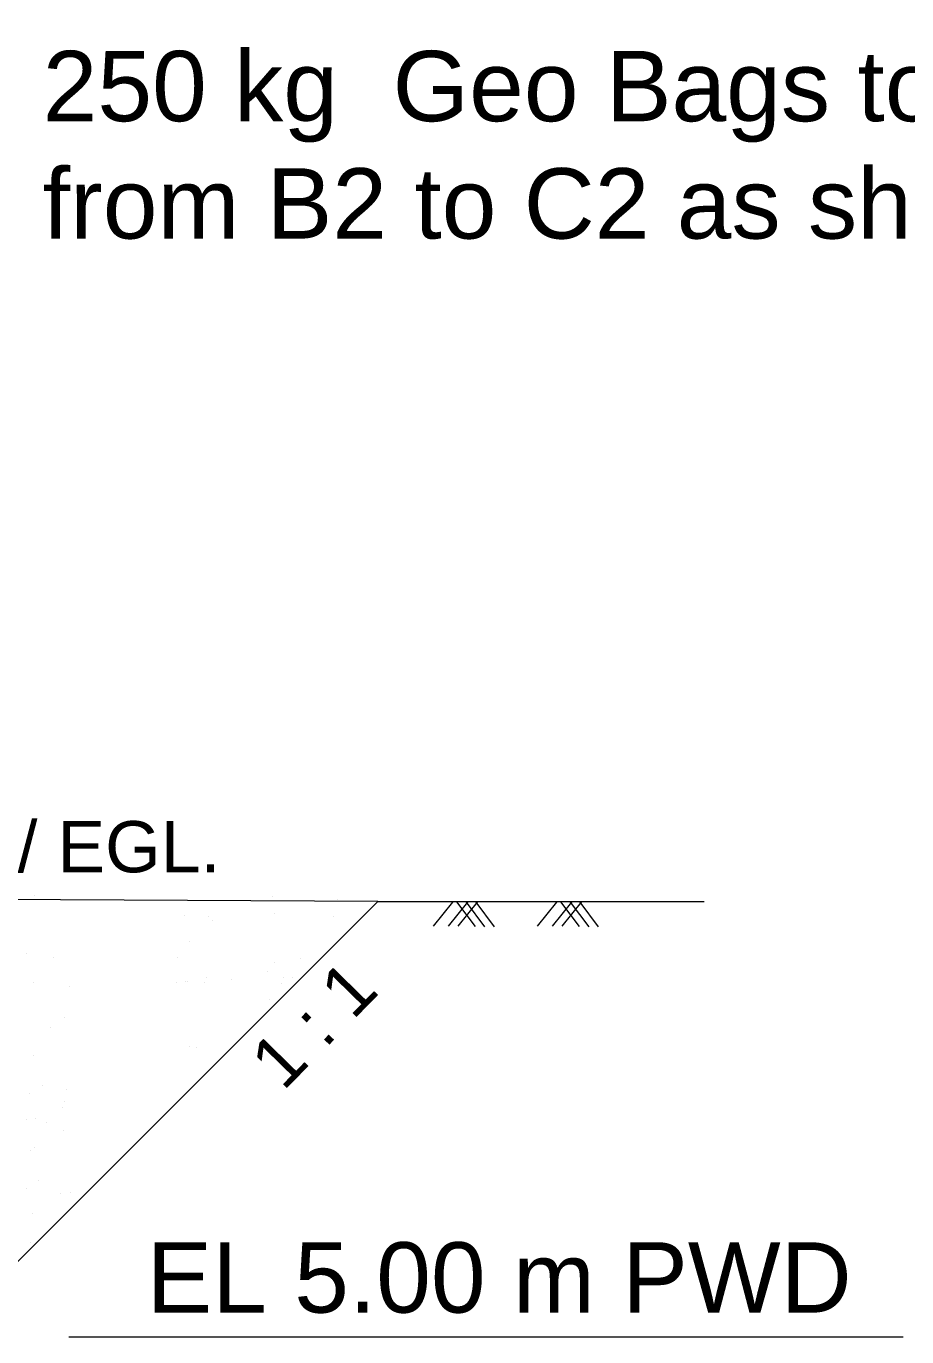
# Model space of a CAD drawing. Header units: inches. Extents: x 15 to 141071, y -30183 to 14738.
# Drawn here: x 70411.44 to 70425.05, y -9409.58 to -9389.31 of the extents above; entities that cross this region are included whole.
import ezdxf

# ---------------------------------------------------------------- set-up
doc = ezdxf.new("R2010")
doc.units = ezdxf.units.IN
doc.header["$MEASUREMENT"] = 0
doc.layers.add('LINE', color=7, linetype='Continuous')
doc.styles.add('Arial-200', font='arial.ttf')
doc.styles.get("Standard").update_dxf_attribs({"font": 'arial.ttf'})

msp = doc.modelspace()

# ---------------------------------------------------------------- linework, layer by layer
at = {"layer": 'LINE', "color": 7, "lineweight": 20, "ltscale": 0.5}
for p, q in [((70410.137279, -9409.583256), (70416.870416, -9402.850119)), ((70410.137279, -9409.583256), (70416.870416, -9402.850119)), ((70411.555975, -9402.753248), (70411.555975, -9402.753248)), ((70411.555975, -9402.753248), (70411.555975, -9402.753248)), ((70415.238864, -9402.771892), (70415.238864, -9402.771892)), ((70415.238864, -9402.771892), (70415.238864, -9402.771892)), ((70416.244475, -9402.81305), (70416.244475, -9402.81305)), ((70416.244475, -9402.81305), (70416.244475, -9402.81305)), ((70416.368445, -9402.842189), (70416.368445, -9402.842189)), ((70416.368445, -9402.842189), (70416.368445, -9402.842189)), ((70416.870416, -9402.850119), (70421.916421, -9402.850119)), ((70416.870416, -9402.850119), (70421.916421, -9402.850119)), ((70418.026749, -9402.860381), (70417.727577, -9403.230551)), ((70418.026749, -9402.860381), (70417.727577, -9403.230551)), ((70418.256589, -9402.859634), (70417.957417, -9403.229803)), ((70418.256589, -9402.859634), (70417.957417, -9403.229803)), ((70418.378082, -9403.237592), (70418.092819, -9402.856602)), ((70418.378082, -9403.237592), (70418.092819, -9402.856602)), ((70418.405106, -9402.862384), (70418.105934, -9403.232553)), ((70418.405106, -9402.862384), (70418.105934, -9403.232553)), ((70418.526598, -9403.240342), (70418.241335, -9402.859352)), ((70418.526598, -9403.240342), (70418.241335, -9402.859352)), ((70418.675115, -9403.243092), (70418.389852, -9402.862101)), ((70418.675115, -9403.243092), (70418.389852, -9402.862101)), ((70419.635076, -9402.860381), (70419.335905, -9403.230551)), ((70419.635076, -9402.860381), (70419.335905, -9403.230551)), ((70419.864917, -9402.859634), (70419.565745, -9403.229803)), ((70419.864917, -9402.859634), (70419.565745, -9403.229803)), ((70419.986409, -9403.237592), (70419.701146, -9402.856602)), ((70419.986409, -9403.237592), (70419.701146, -9402.856602)), ((70420.013433, -9402.862384), (70419.714262, -9403.232553)), ((70420.013433, -9402.862384), (70419.714262, -9403.232553)), ((70420.134926, -9403.240342), (70419.849663, -9402.859352)), ((70420.134926, -9403.240342), (70419.849663, -9402.859352)), ((70420.283443, -9403.243092), (70419.99818, -9402.862101)), ((70420.283443, -9403.243092), (70419.99818, -9402.862101)), ((70413.875407, -9403.074163), (70413.875407, -9403.074163)), ((70413.875407, -9403.074163), (70413.875407, -9403.074163)), ((70415.276446, -9403.031466), (70415.276446, -9403.031466)), ((70415.276446, -9403.031466), (70415.276446, -9403.031466)), ((70414.258432, -9403.08607), (70414.258432, -9403.08607)), ((70414.258432, -9403.08607), (70414.258432, -9403.08607)), ((70414.322378, -9403.143826), (70414.322378, -9403.143826)), ((70414.322378, -9403.143826), (70414.322378, -9403.143826)), ((70416.178513, -9403.089713), (70416.178513, -9403.089713)), ((70416.178513, -9403.089713), (70416.178513, -9403.089713)), ((70413.961776, -9403.472679), (70413.961776, -9403.472679)), ((70413.961776, -9403.472679), (70413.961776, -9403.472679)), ((70411.43807, -9403.648828), (70411.43807, -9403.648828)), ((70411.43807, -9403.648828), (70411.43807, -9403.648828)), ((70411.851764, -9403.71656), (70411.851764, -9403.71656)), ((70411.851764, -9403.71656), (70411.851764, -9403.71656)), ((70413.771844, -9403.720204), (70413.771844, -9403.720204)), ((70413.771844, -9403.720204), (70413.771844, -9403.720204)), ((70415.267064, -9403.787056), (70415.267064, -9403.787056)), ((70415.267064, -9403.787056), (70415.267064, -9403.787056)), ((70415.68288, -9403.735634), (70415.68288, -9403.735634)), ((70415.68288, -9403.735634), (70415.68288, -9403.735634)), ((70413.904957, -9404.092011), (70413.904957, -9404.092011)), ((70413.904957, -9404.092011), (70413.904957, -9404.092011)), ((70413.932616, -9404.082896), (70413.932616, -9404.082896)), ((70413.932616, -9404.082896), (70413.932616, -9404.082896)), ((70414.222714, -9404.018583), (70414.222714, -9404.018583)), ((70414.222714, -9404.018583), (70414.222714, -9404.018583)), ((70414.605541, -9404.061423), (70414.605541, -9404.061423)), ((70414.605541, -9404.061423), (70414.605541, -9404.061423)), ((70415.15854, -9403.927046), (70415.15854, -9403.927046)), ((70415.15854, -9403.927046), (70415.15854, -9403.927046)), ((70415.407058, -9404.026428), (70415.407058, -9404.026428)), ((70415.407058, -9404.026428), (70415.407058, -9404.026428)), ((70415.555487, -9404.019947), (70415.555487, -9404.019947)), ((70415.555487, -9404.019947), (70415.555487, -9404.019947)), ((70411.555108, -9404.10317), (70411.555108, -9404.10317)), ((70411.555108, -9404.10317), (70411.555108, -9404.10317)), ((70412.105998, -9404.170555), (70412.105998, -9404.170555)), ((70412.105998, -9404.170555), (70412.105998, -9404.170555)), ((70413.756528, -9404.098491), (70413.756528, -9404.098491)), ((70413.756528, -9404.098491), (70413.756528, -9404.098491)), ((70414.196328, -9404.101272), (70414.196328, -9404.101272)), ((70414.196328, -9404.101272), (70414.196328, -9404.101272)), ((70415.386224, -9404.122244), (70415.386224, -9404.122244)), ((70415.386224, -9404.122244), (70415.386224, -9404.122244)), ((70415.196292, -9404.369769), (70415.196292, -9404.369769)), ((70415.196292, -9404.369769), (70415.196292, -9404.369769)), ((70412.027439, -9404.644138), (70412.027439, -9404.644138)), ((70412.027439, -9404.644138), (70412.027439, -9404.644138)), ((70411.803113, -9404.806291), (70411.803113, -9404.806291)), ((70411.803113, -9404.806291), (70411.803113, -9404.806291)), ((70413.960816, -9405.098061), (70413.960816, -9405.098061)), ((70413.960816, -9405.098061), (70413.960816, -9405.098061)), ((70414.06446, -9405.102907), (70414.06446, -9405.102907)), ((70414.06446, -9405.102907), (70414.06446, -9405.102907)), ((70414.70066, -9405.01569), (70414.70066, -9405.01569)), ((70414.70066, -9405.01569), (70414.70066, -9405.01569)), ((70411.55437, -9405.239338), (70411.55437, -9405.239338)), ((70411.55437, -9405.239338), (70411.55437, -9405.239338)), ((70411.685207, -9405.701871), (70411.685207, -9405.701871)), ((70411.685207, -9405.701871), (70411.685207, -9405.701871)), ((70411.49128, -9405.816191), (70411.49128, -9405.816191)), ((70411.49128, -9405.816191), (70411.49128, -9405.816191)), ((70412.060593, -9405.765539), (70412.060593, -9405.765539)), ((70412.060593, -9405.765539), (70412.060593, -9405.765539)), ((70411.997335, -9406.03279), (70411.997335, -9406.03279)), ((70411.997335, -9406.03279), (70411.997335, -9406.03279)), ((70412.027439, -9405.951557), (70412.027439, -9405.951557)), ((70412.027439, -9405.951557), (70412.027439, -9405.951557)), ((70411.436923, -9406.217148), (70411.436923, -9406.217148)), ((70411.436923, -9406.217148), (70411.436923, -9406.217148)), ((70411.585352, -9406.210667), (70411.585352, -9406.210667)), ((70411.585352, -9406.210667), (70411.585352, -9406.210667)), ((70411.749736, -9406.272662), (70411.749736, -9406.272662)), ((70411.749736, -9406.272662), (70411.749736, -9406.272662)), ((70412.016314, -9406.391129), (70412.016314, -9406.391129)), ((70412.016314, -9406.391129), (70412.016314, -9406.391129)), ((70411.500992, -9406.705709), (70411.500992, -9406.705709)), ((70411.500992, -9406.705709), (70411.500992, -9406.705709)), ((70411.559157, -9406.659316), (70411.559157, -9406.659316)), ((70411.559157, -9406.659316), (70411.559157, -9406.659316)), ((70411.437902, -9407.282562), (70411.437902, -9407.282562)), ((70411.437902, -9407.282562), (70411.437902, -9407.282562)), ((70411.63183, -9407.168242), (70411.63183, -9407.168242)), ((70411.63183, -9407.168242), (70411.63183, -9407.168242)), ((70411.96769, -9407.362598), (70411.96769, -9407.362598)), ((70411.96769, -9407.362598), (70411.96769, -9407.362598)), ((70412.116119, -9407.356117), (70412.116119, -9407.356117)), ((70412.116119, -9407.356117), (70412.116119, -9407.356117)), ((70411.531975, -9407.677038), (70411.531975, -9407.677038)), ((70411.531975, -9407.677038), (70411.531975, -9407.677038)), ((70411.50578, -9408.125687), (70411.50578, -9408.125687)), ((70411.50578, -9408.125687), (70411.50578, -9408.125687)), ((70412.095868, -9409.583256), (70424.99354, -9409.583256)), ((70412.095868, -9409.583256), (70424.99354, -9409.583256))]:
    msp.add_line(p, q, dxfattribs=at)
msp.add_lwpolyline([(70416.870416, -9402.850119), (70376.653224, -9402.637243)], dxfattribs=at)
msp.add_lwpolyline([(70416.870416, -9402.850119), (70376.653224, -9402.637243)], dxfattribs=at)

# ---------------------------------------------------------------- texts
at = {"layer": 'LINE', "color": 7, "lineweight": 20, "ltscale": 0.5, "style": 'Arial-200'}
msp.add_text('LWL / EGL.', height=0.7923753, dxfattribs=at).set_placement((70408.71834, -9402.39991))
msp.add_text('LWL / EGL.', height=0.7923753, dxfattribs=at).set_placement((70408.71834, -9402.39991))
msp.add_text('1 : 1', height=0.7923753, rotation=45.6254429, dxfattribs=at).set_placement((70415.405475, -9405.797095))
msp.add_text('1 : 1', height=0.7923753, rotation=45.6254429, dxfattribs=at).set_placement((70415.405475, -9405.797095))
at = {"layer": 'LINE', "color": 7, "lineweight": 20, "ltscale": 0.5, "char_height": 1.08842386, "attachment_point": 1}
for s, insert, width in [('\\A1;250 kg  Geo Bags to be dumped / placed @ 65 {\\C0;m\\H0.7x;\\S3^ ;\\H1.429x;/ m}  \\Pfrom B2 to C2 as shown. ', (70411.690463, -9389.324549), 44.46503777), ('EL 5.00 m PWD', (70413.296216, -9408.121184), 37.17234402)]:
    msp.add_mtext(s, dxfattribs=dict(at, insert=insert, width=width))

doc.saveas('drawing.dxf')
